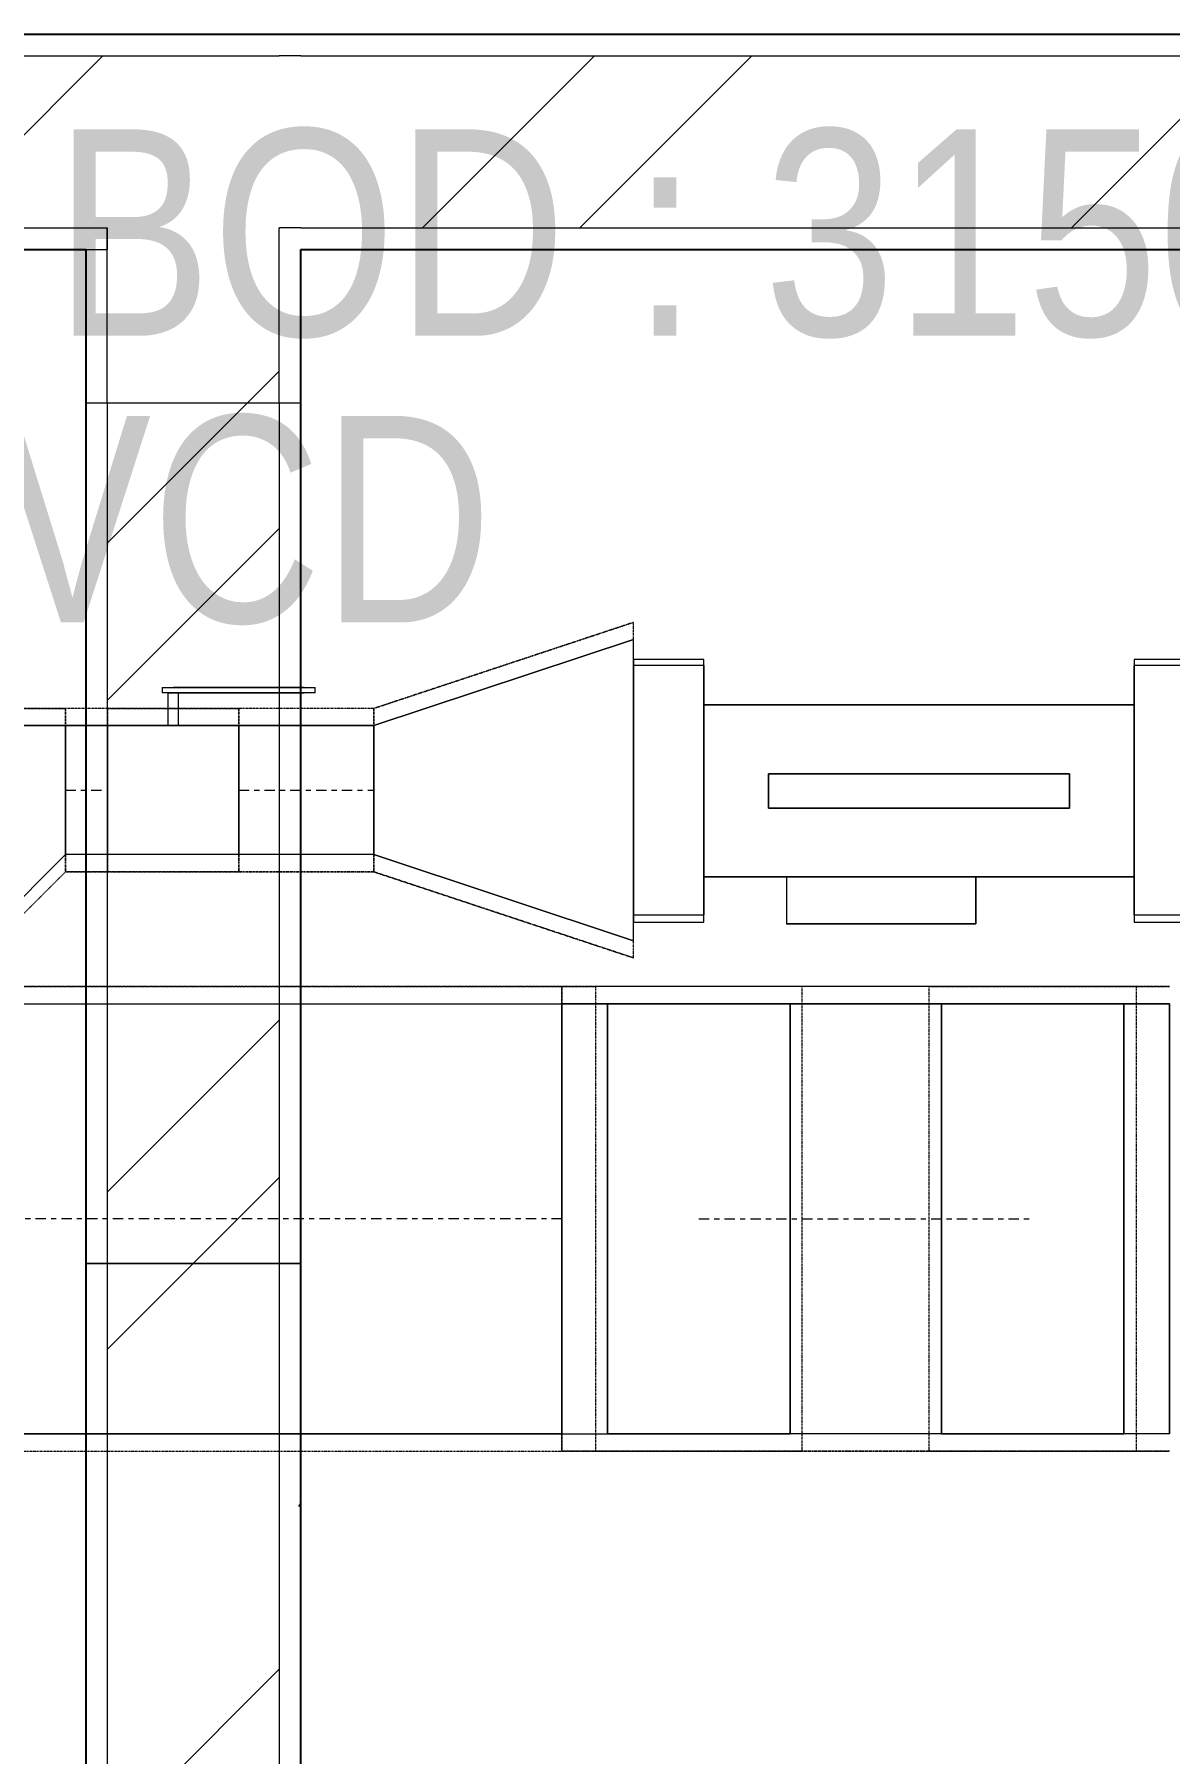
# Model space of a CAD drawing. Header units: inches. Extents: x -83664 to 20107, y -47222 to 19398.
# Drawn here: x -15457 to -14137, y -18288 to -16290 of the extents above; entities that cross this region are included whole.
import ezdxf

# ---------------------------------------------------------------- set-up
doc = ezdxf.new("R2010")
doc.units = ezdxf.units.IN
doc.header["$MEASUREMENT"] = 0
doc.linetypes.add('Center', pattern=[29.999999, 12, -6, 6, -6])
doc.linetypes.add('Hidden 0_50', pattern=[1.0584, 0.5292, -0.5292])
for name, color, linetype, lineweight in [('A-WALL', 7, 'Continuous', 9), ('A-WALL-PATT', 7, 'Continuous', 25), ('G-ANNO-TEXT', 7, 'Continuous', 9), ('M-EQPM', 7, 'Continuous', 18), ('M-HVAC-DUCT-CNTR', 7, 'Center', 9), ('M-HVAC-DUCT-IDEN', 7, 'Continuous', 18)]:
    doc.layers.add(name, color=color, linetype=linetype, lineweight=lineweight)
doc.layers.add('M-HVAC-DUCT', color=7, linetype='Continuous', lineweight=9, true_color=0xffe97f)
doc.styles.add('Arial Narrow_21', font='ARIALN.TTF', dxfattribs={"height": 240})
pattern_1 = [(0, (0, 0), (1219.2, 304.8), [50.292, -864.108, 50.292, -864.108, -4876.8]), (0, (0, 0), (1219.2, 304.8), [-1828.8, 50.292, -1778.508, 50.292, -864.108, -2133.6]), (0, (0, 0), (1219.2, 304.8), [-4572, 50.292, -559.308, 50.292, -1473.708]), (120, (457.2, 152.4), (-873.56454, 903.4582), [50.292, -864.108, 50.292, -864.108, -4876.8]), (120, (457.2, 152.4), (-873.56454, 903.4582), [-1828.8, 50.292, -1778.508, 50.292, -864.108, -2133.6]), (120, (457.2, 152.4), (-873.56454, 903.4582), [-4572, 50.292, -559.308, 50.292, -1473.708]), (240, (609.6, 762), (-345.63546, -1208.2582), [50.292, -864.108, 50.292, -864.108, -4876.8]), (240, (609.6, 762), (-345.63546, -1208.2582), [-1828.8, 50.292, -1778.508, 50.292, -864.108, -2133.6]), (240, (609.6, 762), (-345.63546, -1208.2582), [-4572, 50.292, -559.308, 50.292, -1473.708])]
pattern_2 = [(45, (0, 0), (-377.1708, 377.1708), []), (45, (0, 571.5), (-377.1708, 377.1708), [])]

# ---------------------------------------------------------------- blocks, each defined once
blk = doc.blocks.new('M_Rectangular Tap - Beveled - Standard-7535292-FIRST FLOOR AC CONDITIONING LAYOUT - PART A')
at = {"layer": 'M-HVAC-DUCT', "color": 6, "true_color": 0xff00ff}
for p, q in [((0, 175), (-6.096, 175)), ((-6.096, -75), (-6.096, 175)), ((-6.096, 175), (-6.096, -75)), ((-6.096, 175), (0, 175)), ((100, 75), (0, 175)), ((100, 75), (0, 175)), ((100, 75), (100, -75)), ((100, -75), (100, 75)), ((-6.096, -75), (100, -75)), ((100, -75), (-6.096, -75))]:
    blk.add_line(p, q, dxfattribs=at)
blk = doc.blocks.new('CAV - CAV-NN-9301354-FIRST FLOOR AC CONDITIONING LAYOUT - PART A')
at = {"layer": 'M-EQPM', "color": 6, "true_color": 0xff00ff}
for p, q in [((-250, 152.5), (-331.8, 152.5)), ((-331.8, 152.5), (-331.8, -152.5)), ((-331.8, 152.5), (-331.8, -152.5)), ((-250, 145.8), (-331.8, 145.8)), ((-331.8, -144.2), (-331.8, 145.8)), ((-331.8, -144.2), (-331.8, 145.8)), ((-250, -152.5), (-250, 152.5)), ((-250, -152.5), (-250, 152.5)), ((-250, 145.8), (-250, -144.2)), ((-250, 145.8), (-250, -144.2)), ((331.8, 152.5), (250, 152.5)), ((250, 152.5), (250, -152.5)), ((250, 152.5), (250, -152.5)), ((331.8, 145.8), (250, 145.8)), ((250, -144.2), (250, 145.8)), ((250, -144.2), (250, 145.8)), ((331.8, -152.5), (331.8, 152.5)), ((331.8, -152.5), (331.8, 152.5)), ((331.8, 145.8), (331.8, -144.2)), ((331.8, 145.8), (331.8, -144.2)), ((250, 100), (-250, 100)), ((-250, 100), (-250, -100)), ((-250, -100), (-250, 100)), ((-250, 100), (250, 100)), ((250, -100), (250, 100)), ((250, 100), (250, -100)), ((-175, -20.3), (-175, 19.8)), ((-175, 19.8), (175, 19.8)), ((175, 19.8), (-175, 19.8)), ((-175, 19.8), (-175, -20.3)), ((175, 19.8), (175, -20.3)), ((175, -20.3), (175, 19.8)), ((175, -20.3), (-175, -20.3)), ((-175, -20.3), (175, -20.3)), ((-250, -100), (250, -100)), ((250, -100), (-250, -100)), ((66.2, -100), (-153.8, -100)), ((-153.8, -100), (66.2, -100)), ((-153.8, -100), (-153.8, -154.7)), ((-153.8, -100), (-153.8, -154.7)), ((66.2, -154.7), (66.2, -100)), ((66.2, -100), (66.2, -154.7)), ((-331.8, -144.2), (-250, -144.2)), ((-331.8, -152.5), (-250, -152.5)), ((66.2, -154.7), (-153.8, -154.7)), ((-153.8, -154.7), (66.2, -154.7)), ((250, -144.2), (331.8, -144.2)), ((250, -152.5), (331.8, -152.5))]:
    blk.add_line(p, q, dxfattribs=at)
blk = doc.blocks.new('M_Rectangular to Round Transition - Angle - 45 Degree-8296198-FIRST FLOOR AC CONDITIONING LAYOUT - PART A')
at = {"layer": 'M-HVAC-DUCT', "color": 6, "true_color": 0xff00ff}
for p, q in [((0, 75), (301.8, 175)), ((301.8, 175), (0, 75)), ((301.8, 0), (301.8, 175)), ((301.8, 0), (301.8, 175)), ((0, 75), (0, -75)), ((0, -75), (0, 75)), ((301.8, -175), (301.8, 0)), ((301.8, -175), (301.8, 0)), ((0, -75), (301.8, -175)), ((301.8, -175), (0, -75))]:
    blk.add_line(p, q, dxfattribs=at)
blk = doc.blocks.new('TEMW-ME-DMP-Volume Control Damper - Standard-V106-FIRST FLOOR AC CONDITIONING LAYOUT - PART A')
at = {"layer": 'M-HVAC-DUCT', "color": 6, "true_color": 0xff00ff}
for p, q in [((-165.1, 113.1), (-165.1, 119.45)), ((-152.4, 119.45), (-165.1, 119.45)), ((-165.1, 113.1), (-152.4, 113.1)), ((0, 119.45), (-152.4, 119.45)), ((-152.4, 119.45), (0, 119.45)), ((0, 113.1), (-152.4, 113.1)), ((-152.4, 113.1), (0, 113.1)), ((-6.35, 75), (-6.35, 113.1)), ((6.35, 113.1), (-6.35, 113.1)), ((6.35, 113.1), (-6.35, 113.1)), ((12.7, 119.45), (0, 119.45)), ((0, 113.1), (12.7, 113.1)), ((6.35, 113.1), (6.35, 75)), ((12.7, 119.45), (12.7, 113.1)), ((-76.2, 75), (-76.2, -75)), ((-76.2, -75), (-76.2, 75)), ((76.2, 75), (-76.2, 75)), ((-76.2, 75), (76.2, 75)), ((-76.2, 75), (76.2, 75)), ((-6.35, 75), (6.35, 75)), ((-6.35, 75), (6.35, 75)), ((76.2, 75), (76.2, -75)), ((76.2, -75), (76.2, 75)), ((-76.2, -75), (76.2, -75)), ((-76.2, -75), (76.2, -75)), ((-76.2, -75), (76.2, -75))]:
    blk.add_line(p, q, dxfattribs=at)
blk = doc.blocks.new('M_Rec Elbow - Radius - 0_75W-8295922-FIRST FLOOR AC CONDITIONING LAYOUT - PART A')
at = {"layer": 'M-HVAC-DUCT', "color": 30, "true_color": 0xff7f00}
for p, q in [((136613, 80956), (136613, 80456)), ((136613, 80456), (136613, 80956)), ((136666, 80956), (136613, 80956)), ((136613, 80956), (136878.1, 80956)), ((136666, 80956), (136878.1, 80956)), ((136666, 80456), (136666, 80956)), ((136878.1, 80956), (136878.1, 80456)), ((136613, 80456), (136666, 80456)), ((136613, 80456), (136878.1, 80456)), ((136878.1, 80456), (136666, 80456))]:
    blk.add_line(p, q, dxfattribs=at)
blk = doc.blocks.new('TEMW-SMBZ-HO-BM-HVAC-00002_rvt-1-FIRST FLOOR AC CONDITIONING LAYOUT - PART A')
at = {"layer": 'M-HVAC-DUCT', "color": 6, "linetype": 'Hidden 0_50', "true_color": 0xff00ff}
for p, q in [((136394.4, 81299.3), (136696.2, 81399.3)), ((136696.2, 81399.3), (136394.4, 81299.3)), ((136696.2, 81204.3), (136696.2, 81399.3)), ((136696.2, 81204.3), (136696.2, 81399.3)), ((135909.7, 81299.3), (136035.8, 81299.3)), ((136035.8, 81299.3), (135909.7, 81299.3)), ((136035.8, 81109.3), (136035.8, 81299.3)), ((136035.8, 81299.3), (136035.8, 81109.3)), ((136084.8, 81299.3), (136035.8, 81299.3)), ((136084.8, 81299.3), (136035.8, 81299.3)), ((136035.8, 81299.3), (136035.8, 81109.3)), ((136035.8, 81109.3), (136035.8, 81299.3)), ((136084.8, 81109.3), (136084.8, 81299.3)), ((136084.8, 81299.3), (136084.8, 81109.3)), ((136084.8, 81299.3), (136084.8, 81109.3)), ((136237.2, 81299.3), (136084.8, 81299.3)), ((136084.8, 81299.3), (136237.2, 81299.3)), ((136084.8, 81109.3), (136084.8, 81299.3)), ((136237.2, 81109.3), (136237.2, 81299.3)), ((136237.2, 81299.3), (136237.2, 81109.3)), ((136394.4, 81299.3), (136237.2, 81299.3)), ((136394.4, 81299.3), (136237.2, 81299.3)), ((136237.2, 81109.3), (136237.2, 81299.3)), ((136237.2, 81299.3), (136237.2, 81109.3)), ((136394.4, 81109.3), (136394.4, 81299.3)), ((136394.4, 81299.3), (136394.4, 81109.3)), ((136394.4, 81109.3), (136394.4, 81299.3)), ((136394.4, 81299.3), (136394.4, 81109.3)), ((136696.2, 81009.3), (136696.2, 81204.3)), ((136696.2, 81009.3), (136696.2, 81204.3)), ((136035.8, 81109.3), (135935.8, 81009.3)), ((135935.8, 81009.3), (136035.8, 81109.3)), ((136035.8, 81109.3), (136084.8, 81109.3)), ((136084.8, 81109.3), (136035.8, 81109.3)), ((136084.8, 81109.3), (136237.2, 81109.3)), ((136237.2, 81109.3), (136084.8, 81109.3)), ((136237.2, 81109.3), (136394.4, 81109.3)), ((136394.4, 81109.3), (136237.2, 81109.3)), ((136394.4, 81109.3), (136696.2, 81009.3)), ((136696.2, 81009.3), (136394.4, 81109.3))]:
    blk.add_line(p, q, dxfattribs=at)
at = {"layer": 'M-HVAC-DUCT', "color": 6, "true_color": 0xff00ff}
for p, q in [((136035.8, 81279.3), (136035.8, 81129.3)), ((136035.8, 81129.3), (136035.8, 81279.3)), ((136035.8, 81279.3), (136084.8, 81279.3)), ((136084.8, 81279.3), (136035.8, 81279.3)), ((136084.8, 81279.3), (136084.8, 81129.3)), ((136084.8, 81129.3), (136084.8, 81279.3)), ((136237.2, 81279.3), (136237.2, 81129.3)), ((136237.2, 81129.3), (136237.2, 81279.3)), ((136237.2, 81279.3), (136394.4, 81279.3)), ((136394.4, 81279.3), (136237.2, 81279.3)), ((136394.4, 81279.3), (136394.4, 81129.3)), ((136394.4, 81129.3), (136394.4, 81279.3)), ((136084.8, 81129.3), (136035.8, 81129.3)), ((136084.8, 81129.3), (136035.8, 81129.3)), ((136394.4, 81129.3), (136237.2, 81129.3)), ((136394.4, 81129.3), (136237.2, 81129.3))]:
    blk.add_line(p, q, dxfattribs=at)
at = {"layer": 'M-HVAC-DUCT', "color": 30, "linetype": 'Hidden 0_50', "true_color": 0xff7f00}
for p, q in [((136613, 80976), (134826.1, 80976)), ((134826.1, 80976), (136613, 80976)), ((136613, 80976), (136613, 80436)), ((136613, 80436), (136613, 80976)), ((136613, 80976), (136651.8, 80976)), ((136892.3, 80976), (136613, 80976)), ((136613, 80436), (136613, 80976)), ((136613, 80436), (136613, 80976)), ((136892.3, 80976), (136651.8, 80976)), ((136651.8, 80976), (136651.8, 80436)), ((136892.3, 80976), (136651.8, 80976)), ((136651.8, 80976), (136651.8, 80436)), ((137040, 80976), (136651.8, 80976)), ((136892.3, 80436), (136892.3, 80976)), ((136892.3, 80436), (136892.3, 80976)), ((137280.5, 80976), (136892.3, 80976)), ((137040, 80436), (137040, 80976)), ((137040, 80976), (137280.5, 80976)), ((137319.4, 80976), (137040, 80976)), ((137040, 80976), (137280.5, 80976)), ((137040, 80436), (137040, 80976)), ((137280.5, 80976), (137280.5, 80436)), ((137280.5, 80976), (137319.4, 80976)), ((137280.5, 80976), (137280.5, 80436)), ((134826.1, 80436), (136613, 80436)), ((134826.1, 80436), (136613, 80436)), ((136613, 80436), (136892.3, 80436)), ((136651.8, 80436), (136613, 80436)), ((136651.8, 80436), (136892.3, 80436)), ((136651.8, 80436), (136892.3, 80436)), ((137040, 80436), (136651.8, 80436)), ((136892.3, 80436), (137280.5, 80436)), ((137280.5, 80436), (137040, 80436)), ((137280.5, 80436), (137040, 80436)), ((137040, 80436), (137319.4, 80436)), ((137319.4, 80436), (137280.5, 80436))]:
    blk.add_line(p, q, dxfattribs=at)
at = {"layer": 'M-HVAC-DUCT', "color": 30, "true_color": 0xff7f00}
for p, q in [((134826.1, 80956), (136613, 80956)), ((134826.1, 80956), (136613, 80956)), ((136613, 80456), (136613, 80956)), ((136613, 80956), (136613, 80456)), ((136666, 80956), (136666, 80456)), ((136878.1, 80956), (136666, 80956)), ((136666, 80956), (137054.2, 80956)), ((136878.1, 80456), (136878.1, 80956)), ((137266.3, 80956), (136878.1, 80956)), ((137054.2, 80956), (137266.3, 80956)), ((137054.2, 80456), (137054.2, 80956)), ((137266.3, 80956), (137266.3, 80456)), ((136613, 80456), (134826.1, 80456)), ((134826.1, 80456), (136613, 80456)), ((136666, 80456), (136878.1, 80456)), ((137054.2, 80456), (136666, 80456)), ((137266.3, 80456), (136878.1, 80456)), ((137266.3, 80456), (137054.2, 80456))]:
    blk.add_line(p, q, dxfattribs=at)
at = {"layer": 'M-HVAC-DUCT-CNTR', "color": 6, "true_color": 0xff00ff}
for p, q in [((136035.8, 81204.3), (136084.8, 81204.3)), ((136237.2, 81204.3), (136394.4, 81204.3))]:
    blk.add_line(p, q, dxfattribs=at)
at = {"layer": 'M-HVAC-DUCT-CNTR', "color": 30, "true_color": 0xff7f00}
for p, q in [((136613, 80706), (134826.1, 80706)), ((136772.1, 80706), (137160.3, 80706))]:
    blk.add_line(p, q, dxfattribs=at)
at = {"layer": 'M-EQPM', "color": 6, "linetype": 'Hidden 0_50', "lineweight": 9, "true_color": 0xff00ff}
blk.add_blockref('CAV - CAV-NN-9301354-FIRST FLOOR AC CONDITIONING LAYOUT - PART A', (137028, 81203.5), dxfattribs=at)
at = {"layer": 'M-HVAC-DUCT', "color": 6, "linetype": 'Hidden 0_50', "lineweight": 9, "true_color": 0xff00ff}
for name, p in [('M_Rectangular to Round Transition - Angle - 45 Degree-8296198-FIRST FLOOR AC CONDITIONING LAYOUT - PART A', (136394.4, 81204.3)), ('M_Rec Elbow - Radius - 0_75W-8295922-FIRST FLOOR AC CONDITIONING LAYOUT - PART A', (0, 0))]:
    blk.add_blockref(name, p, dxfattribs=at)
at = {"layer": 'M-HVAC-DUCT', "color": 6, "linetype": 'Hidden 0_50', "lineweight": 9, "true_color": 0xff00ff, "extrusion": (0, 0, -1)}
for name, p in [('TEMW-ME-DMP-Volume Control Damper - Standard-V106-FIRST FLOOR AC CONDITIONING LAYOUT - PART A', (-136161, 81204.3)), ('M_Rec Elbow - Radius - 0_75W-8295922-FIRST FLOOR AC CONDITIONING LAYOUT - PART A', (-273932.3, 0))]:
    blk.add_blockref(name, p, dxfattribs=at)
at = {"layer": 'M-HVAC-DUCT', "color": 6, "linetype": 'Hidden 0_50', "lineweight": 9, "true_color": 0xff00ff, "extrusion": (0, 0, -1), "rotation": 180}
blk.add_blockref('M_Rectangular Tap - Beveled - Standard-7535292-FIRST FLOOR AC CONDITIONING LAYOUT - PART A', (-135935.8, 81204.3), dxfattribs=at)
blk = doc.blocks.new('TEMW-SMBZ-HO-BM-HVAC-00002_rvt-2-FIRST FLOOR AC CONDITIONING LAYOUT - PART A')
at = {"layer": 'M-HVAC-DUCT', "color": 6, "linetype": 'Hidden 0_50', "true_color": 0xff00ff}
for p, q in [((136394.4, 81299.3), (136696.2, 81399.3)), ((136696.2, 81399.3), (136394.4, 81299.3)), ((136696.2, 81204.3), (136696.2, 81399.3)), ((136696.2, 81204.3), (136696.2, 81399.3)), ((135909.7, 81299.3), (136035.8, 81299.3)), ((136035.8, 81299.3), (135909.7, 81299.3)), ((136035.8, 81109.3), (136035.8, 81299.3)), ((136035.8, 81299.3), (136035.8, 81109.3)), ((136084.8, 81299.3), (136035.8, 81299.3)), ((136084.8, 81299.3), (136035.8, 81299.3)), ((136035.8, 81299.3), (136035.8, 81109.3)), ((136035.8, 81109.3), (136035.8, 81299.3)), ((136084.8, 81109.3), (136084.8, 81299.3)), ((136084.8, 81299.3), (136084.8, 81109.3)), ((136084.8, 81299.3), (136084.8, 81109.3)), ((136237.2, 81299.3), (136084.8, 81299.3)), ((136084.8, 81299.3), (136237.2, 81299.3)), ((136084.8, 81109.3), (136084.8, 81299.3)), ((136237.2, 81109.3), (136237.2, 81299.3)), ((136237.2, 81299.3), (136237.2, 81109.3)), ((136394.4, 81299.3), (136237.2, 81299.3)), ((136394.4, 81299.3), (136237.2, 81299.3)), ((136237.2, 81109.3), (136237.2, 81299.3)), ((136237.2, 81299.3), (136237.2, 81109.3)), ((136394.4, 81109.3), (136394.4, 81299.3)), ((136394.4, 81299.3), (136394.4, 81109.3)), ((136394.4, 81109.3), (136394.4, 81299.3)), ((136394.4, 81299.3), (136394.4, 81109.3)), ((136696.2, 81009.3), (136696.2, 81204.3)), ((136696.2, 81009.3), (136696.2, 81204.3)), ((136035.8, 81109.3), (135935.8, 81009.3)), ((135935.8, 81009.3), (136035.8, 81109.3)), ((136035.8, 81109.3), (136084.8, 81109.3)), ((136084.8, 81109.3), (136035.8, 81109.3)), ((136084.8, 81109.3), (136237.2, 81109.3)), ((136237.2, 81109.3), (136084.8, 81109.3)), ((136237.2, 81109.3), (136394.4, 81109.3)), ((136394.4, 81109.3), (136237.2, 81109.3)), ((136394.4, 81109.3), (136696.2, 81009.3)), ((136696.2, 81009.3), (136394.4, 81109.3))]:
    blk.add_line(p, q, dxfattribs=at)
at = {"layer": 'M-HVAC-DUCT', "color": 6, "true_color": 0xff00ff}
for p, q in [((136035.8, 81279.3), (136035.8, 81129.3)), ((136035.8, 81129.3), (136035.8, 81279.3)), ((136035.8, 81279.3), (136084.8, 81279.3)), ((136084.8, 81279.3), (136035.8, 81279.3)), ((136084.8, 81279.3), (136084.8, 81129.3)), ((136084.8, 81129.3), (136084.8, 81279.3)), ((136237.2, 81279.3), (136237.2, 81129.3)), ((136237.2, 81129.3), (136237.2, 81279.3)), ((136237.2, 81279.3), (136394.4, 81279.3)), ((136394.4, 81279.3), (136237.2, 81279.3)), ((136394.4, 81279.3), (136394.4, 81129.3)), ((136394.4, 81129.3), (136394.4, 81279.3)), ((136084.8, 81129.3), (136035.8, 81129.3)), ((136084.8, 81129.3), (136035.8, 81129.3)), ((136394.4, 81129.3), (136237.2, 81129.3)), ((136394.4, 81129.3), (136237.2, 81129.3))]:
    blk.add_line(p, q, dxfattribs=at)
at = {"layer": 'M-HVAC-DUCT', "color": 30, "linetype": 'Hidden 0_50', "true_color": 0xff7f00}
for p, q in [((136613, 80976), (134826.1, 80976)), ((134826.1, 80976), (136613, 80976)), ((136613, 80976), (136613, 80436)), ((136613, 80436), (136613, 80976)), ((136613, 80976), (136651.8, 80976)), ((136892.3, 80976), (136613, 80976)), ((136613, 80436), (136613, 80976)), ((136613, 80436), (136613, 80976)), ((136892.3, 80976), (136651.8, 80976)), ((136651.8, 80976), (136651.8, 80436)), ((136892.3, 80976), (136651.8, 80976)), ((136651.8, 80976), (136651.8, 80436)), ((137040, 80976), (136651.8, 80976)), ((136892.3, 80436), (136892.3, 80976)), ((136892.3, 80436), (136892.3, 80976)), ((137280.5, 80976), (136892.3, 80976)), ((137040, 80436), (137040, 80976)), ((137040, 80976), (137280.5, 80976)), ((137319.4, 80976), (137040, 80976)), ((137040, 80976), (137280.5, 80976)), ((137040, 80436), (137040, 80976)), ((137280.5, 80976), (137280.5, 80436)), ((137280.5, 80976), (137319.4, 80976)), ((137280.5, 80976), (137280.5, 80436)), ((134826.1, 80436), (136613, 80436)), ((134826.1, 80436), (136613, 80436)), ((136613, 80436), (136892.3, 80436)), ((136651.8, 80436), (136613, 80436)), ((136651.8, 80436), (136892.3, 80436)), ((136651.8, 80436), (136892.3, 80436)), ((137040, 80436), (136651.8, 80436)), ((136892.3, 80436), (137280.5, 80436)), ((137280.5, 80436), (137040, 80436)), ((137280.5, 80436), (137040, 80436)), ((137040, 80436), (137319.4, 80436)), ((137319.4, 80436), (137280.5, 80436))]:
    blk.add_line(p, q, dxfattribs=at)
at = {"layer": 'M-HVAC-DUCT', "color": 30, "true_color": 0xff7f00}
for p, q in [((134826.1, 80956), (136613, 80956)), ((134826.1, 80956), (136613, 80956)), ((136613, 80456), (136613, 80956)), ((136613, 80956), (136613, 80456)), ((136666, 80956), (136666, 80456)), ((136878.1, 80956), (136666, 80956)), ((136666, 80956), (137054.2, 80956)), ((136878.1, 80456), (136878.1, 80956)), ((137266.3, 80956), (136878.1, 80956)), ((137054.2, 80956), (137266.3, 80956)), ((137054.2, 80456), (137054.2, 80956)), ((137266.3, 80956), (137266.3, 80456)), ((136613, 80456), (134826.1, 80456)), ((134826.1, 80456), (136613, 80456)), ((136666, 80456), (136878.1, 80456)), ((137054.2, 80456), (136666, 80456)), ((137266.3, 80456), (136878.1, 80456)), ((137266.3, 80456), (137054.2, 80456))]:
    blk.add_line(p, q, dxfattribs=at)
at = {"layer": 'M-HVAC-DUCT-CNTR', "color": 6, "true_color": 0xff00ff}
for p, q in [((136035.8, 81204.3), (136084.8, 81204.3)), ((136237.2, 81204.3), (136394.4, 81204.3))]:
    blk.add_line(p, q, dxfattribs=at)
at = {"layer": 'M-HVAC-DUCT-CNTR', "color": 30, "true_color": 0xff7f00}
for p, q in [((136613, 80706), (134826.1, 80706)), ((136772.1, 80706), (137160.3, 80706))]:
    blk.add_line(p, q, dxfattribs=at)
at = {"layer": 'M-EQPM', "color": 6, "linetype": 'Hidden 0_50', "lineweight": 9, "true_color": 0xff00ff}
blk.add_blockref('CAV - CAV-NN-9301354-FIRST FLOOR AC CONDITIONING LAYOUT - PART A', (137028, 81203.5), dxfattribs=at)
at = {"layer": 'M-HVAC-DUCT', "color": 6, "linetype": 'Hidden 0_50', "lineweight": 9, "true_color": 0xff00ff}
for name, p in [('M_Rectangular to Round Transition - Angle - 45 Degree-8296198-FIRST FLOOR AC CONDITIONING LAYOUT - PART A', (136394.4, 81204.3)), ('M_Rec Elbow - Radius - 0_75W-8295922-FIRST FLOOR AC CONDITIONING LAYOUT - PART A', (0, 0))]:
    blk.add_blockref(name, p, dxfattribs=at)
at = {"layer": 'M-HVAC-DUCT', "color": 6, "linetype": 'Hidden 0_50', "lineweight": 9, "true_color": 0xff00ff, "extrusion": (0, 0, -1)}
for name, p in [('TEMW-ME-DMP-Volume Control Damper - Standard-V106-FIRST FLOOR AC CONDITIONING LAYOUT - PART A', (-136161, 81204.3)), ('M_Rec Elbow - Radius - 0_75W-8295922-FIRST FLOOR AC CONDITIONING LAYOUT - PART A', (-273932.3, 0))]:
    blk.add_blockref(name, p, dxfattribs=at)
at = {"layer": 'M-HVAC-DUCT', "color": 6, "linetype": 'Hidden 0_50', "lineweight": 9, "true_color": 0xff00ff, "extrusion": (0, 0, -1), "rotation": 180}
blk.add_blockref('M_Rectangular Tap - Beveled - Standard-7535292-FIRST FLOOR AC CONDITIONING LAYOUT - PART A', (-135935.8, 81204.3), dxfattribs=at)
blk = doc.blocks.new('SMBZ_Hospital Arch Model_2026_01_29_rvt-1-FIRST FLOOR AC CONDITIONING LAYOUT - PART A')
at = {"layer": 'A-WALL-PATT', "lineweight": 9, "true_color": 0xbbbbbb}
h = blk.add_hatch(dxfattribs=at)
h.set_pattern_fill('FP_13', color=9, style=0, pattern_type=2)
h.set_pattern_definition(pattern_1)
h.paths.add_polyline_path([(136084.4, 82057.7), (136284.4, 82057.7), (136284.4, 82082.7), (133909.4, 82082.7), (133909.4, 82057.7), (136079.2, 82057.7)])
h = blk.add_hatch(dxfattribs=at)
h.set_pattern_fill('FP_12', color=9, style=0, pattern_type=2)
h.set_pattern_definition(pattern_2)
h.paths.add_polyline_path([(136079.2, 81857.7), (136084.4, 81857.7), (136084.4, 82057.7), (133684.4, 82057.7), (133684.4, 81857.7), (136059.4, 81857.7)])
h.paths.add_polyline_path([(135947.8, 81882.7), (134923.8, 81882.7), (134923.8, 82032.7), (135947.8, 82032.7)])
h = blk.add_hatch(dxfattribs=at)
h.set_pattern_fill('FP_12', color=9, style=0, pattern_type=2)
h.set_pattern_definition(pattern_2)
h.paths.add_polyline_path([(136284.4, 81654), (136284.4, 82057.7), (136084.4, 82057.7), (136084.4, 81654)])
h = blk.add_hatch(dxfattribs=at)
h.set_pattern_fill('FP_12', color=9, style=0, pattern_type=2)
h.set_pattern_definition(pattern_2)
h.paths.add_polyline_path([(136284.4, 81857.7), (137418, 81857.7), (137418, 82057.7), (136284.4, 82057.7), (136284.4, 82049.4)])
h = blk.add_hatch(dxfattribs=at)
h.set_pattern_fill('FP_13', color=9, style=0, pattern_type=2)
h.set_pattern_definition(pattern_1)
h.paths.add_polyline_path([(136309.4, 81832.7), (137418, 81832.7), (137418, 81857.7), (136309.4, 81857.7)])
h = blk.add_hatch(dxfattribs=at)
h.set_pattern_fill('FP_13', color=9, style=0, pattern_type=2)
h.set_pattern_definition(pattern_1)
h.paths.add_polyline_path([(136084.4, 81654), (136084.4, 81832.7), (136059.4, 81832.7), (136059.4, 81654), (136079.2, 81654)])
h = blk.add_hatch(dxfattribs=at)
h.set_pattern_fill('FP_13', color=9, style=0, pattern_type=2)
h.set_pattern_definition(pattern_1)
h.paths.add_polyline_path([(136059.4, 75307.7), (136084.4, 75307.7), (136084.4, 81654), (136059.4, 81654), (136059.4, 75332.7)])
h = blk.add_hatch(dxfattribs=at)
h.set_pattern_fill('FP_12', color=9, style=0, pattern_type=2)
h.set_pattern_definition(pattern_2)
h.paths.add_polyline_path([(136084.4, 75307.7), (136284.4, 75307.7), (136284.4, 81654), (136084.4, 81654), (136084.4, 75332.7)])
h = blk.add_hatch(dxfattribs=at)
h.set_pattern_fill('FP_13', color=9, style=0, pattern_type=2)
h.set_pattern_definition(pattern_1)
h.paths.add_polyline_path([(136284.4, 75332.7), (136309.4, 75332.7), (136309.4, 79807.7), (136284.4, 79807.7), (136284.4, 76379.3)])
h.paths.add_polyline_path([(136284.4, 80032.7), (136309.4, 80032.7), (136309.4, 81654), (136284.4, 81654), (136284.4, 80159.3)])
at = {"layer": 'A-WALL', "color": 9, "lineweight": 25, "true_color": 0xbbbbbb}
for p, q in [((136059.4, 82082.7), (133909.4, 82082.7)), ((136284.4, 82082.7), (136059.4, 82082.7)), ((136309.4, 82082.7), (136284.4, 82082.7)), ((137418, 82082.7), (136309.4, 82082.7)), ((133659.4, 81832.7), (136059.4, 81832.7)), ((136059.4, 81832.7), (136059.4, 81654)), ((136309.4, 81654), (136309.4, 81832.7)), ((136309.4, 81832.7), (137418, 81832.7)), ((136059.4, 81654), (136059.4, 75332.7)), ((136309.4, 80032.7), (136309.4, 81654))]:
    blk.add_line(p, q, dxfattribs=at)
at = {"layer": 'A-WALL', "color": 9, "true_color": 0xbbbbbb}
for p, q in [((136059.4, 82082.7), (133909.4, 82082.7)), ((136059.4, 82082.7), (136309.4, 82082.7)), ((137418, 82082.7), (136309.4, 82082.7)), ((133909.4, 82057.7), (136059.4, 82057.7)), ((136059.4, 82057.7), (136084.4, 82057.7)), ((136084.4, 82057.7), (136284.4, 82057.7)), ((136309.4, 82057.7), (136284.4, 82057.7)), ((136309.4, 82057.7), (137418, 82057.7)), ((133684.4, 81857.7), (136059.4, 81857.7)), ((136059.4, 81857.7), (136084.4, 81857.7)), ((136084.4, 81857.7), (136084.4, 81832.7)), ((136084.4, 81832.7), (136084.4, 81857.7)), ((136284.4, 81654), (136284.4, 81857.7)), ((136309.4, 81857.7), (136284.4, 81857.7)), ((136309.4, 81857.7), (137418, 81857.7)), ((133659.4, 81832.7), (136059.4, 81832.7)), ((136059.4, 81832.7), (136084.4, 81832.7)), ((136059.4, 81832.7), (136059.4, 81654)), ((136084.4, 81654), (136084.4, 81832.7)), ((136309.4, 81654), (136309.4, 81832.7)), ((136309.4, 81832.7), (137418, 81832.7)), ((136309.4, 81654), (136059.4, 81654)), ((136059.4, 81654), (136059.4, 80654)), ((136309.4, 81654), (136059.4, 81654)), ((136084.4, 81654), (136084.4, 75332.7)), ((136284.4, 81654), (136284.4, 80032.7)), ((136309.4, 80654), (136309.4, 81654)), ((136059.4, 80654), (136309.4, 80654)), ((136309.4, 80654), (136059.4, 80654)), ((136059.4, 80654), (136059.4, 75332.7)), ((136309.4, 80032.7), (136309.4, 80654))]:
    blk.add_line(p, q, dxfattribs=at)

msp = doc.modelspace()

# ---------------------------------------------------------------- block references
at = {"lineweight": 5}
for name in ['SMBZ_Hospital Arch Model_2026_01_29_rvt-1-FIRST FLOOR AC CONDITIONING LAYOUT - PART A', 'TEMW-SMBZ-HO-BM-HVAC-00002_rvt-1-FIRST FLOOR AC CONDITIONING LAYOUT - PART A', 'TEMW-SMBZ-HO-BM-HVAC-00002_rvt-2-FIRST FLOOR AC CONDITIONING LAYOUT - PART A']:
    msp.add_blockref(name, (-151456.7, -98372.2), dxfattribs=at)

# ---------------------------------------------------------------- texts
at = {"layer": 'G-ANNO-TEXT', "insert": (-15504.6, -16732.9), "char_height": 240, "width": 733.544, "attachment_point": 1, "style": 'Arial Narrow_21'}
msp.add_mtext('VCD', dxfattribs=at)
at = {"layer": 'M-HVAC-DUCT-IDEN', "lineweight": 9, "insert": (-15434.1, -16399.9), "char_height": 240, "width": 1803.797, "attachment_point": 1, "style": 'Arial Narrow_21'}
msp.add_mtext('BOD : 3150', dxfattribs=at)

doc.saveas('drawing.dxf')
